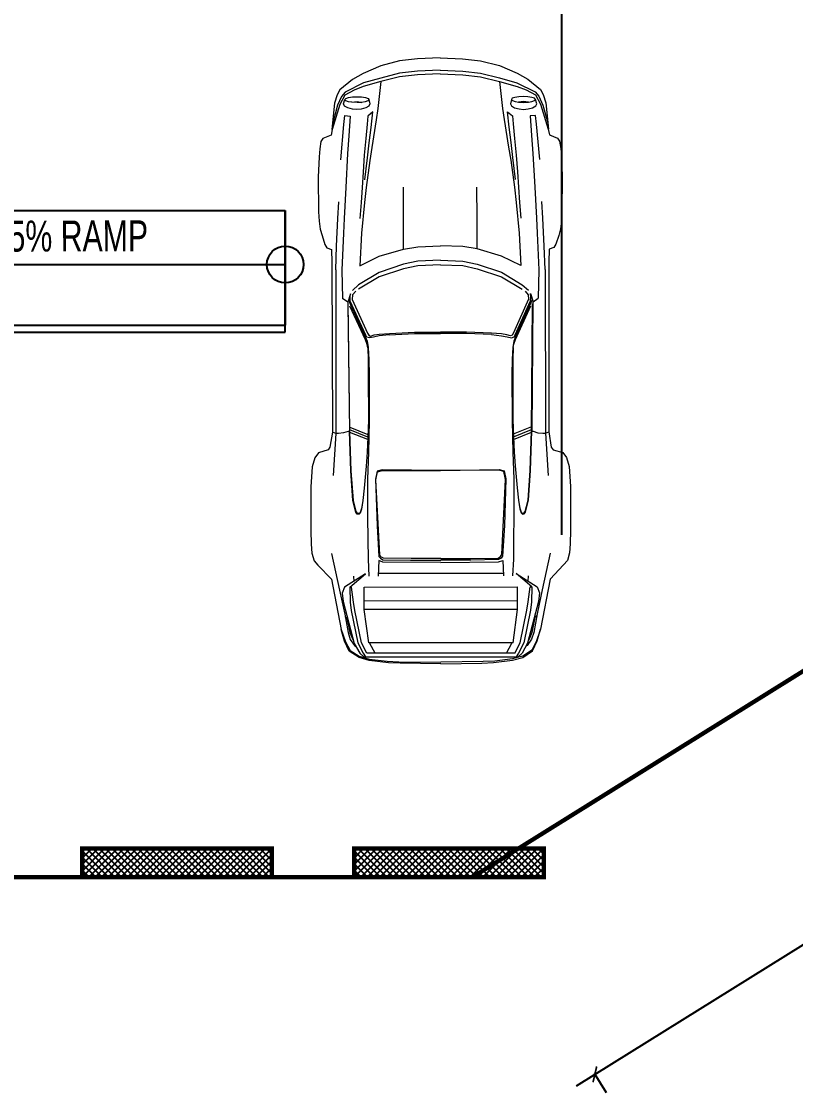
# Model space of a CAD drawing. Extents: x 285329 to 658348, y -83126 to -16980.
# Drawn here: x 337788 to 338329, y -43084 to -42337 of the extents above; entities that cross this region are included whole.
import ezdxf

# ---------------------------------------------------------------- set-up
doc = ezdxf.new("R2010")
doc.units = 0
doc.layers.get('0').update_dxf_attribs({"linetype": 'CONTINUOUS'})
doc.layers.get('DEFPOINTS').update_dxf_attribs({"color": 9, "linetype": 'CONTINUOUS'})
for name, color, linetype in [('AXIS', 1, 'CONTINUOUS'), ('FURNITURE', 4, 'CONTINUOUS'), ('TEXT', 3, 'CONTINUOUS'), ('WALL', 7, 'CONTINUOUS')]:
    doc.layers.add(name, color=color, linetype=linetype)
doc.layers.add('FIGURES', color=153, linetype='CONTINUOUS', lineweight=0)
doc.layers.add('VIS', color=8, linetype='CONTINUOUS', lineweight=18)
doc.styles.get("Standard").update_dxf_attribs({"font": 'sanss___.ttf', "height": 15})
doc.dimstyles.new('STANDARD$0', dxfattribs={"dimscale": 0, "dimtxt": 50, "dimasz": 8, "dimexe": 15, "dimexo": 0.0625, "dimgap": 2, "dimtad": 1, "dimdec": 0, "dimzin": 0, "dimdsep": 46, "dimtxsty": 'Standard', "dimblk1": 'ARCHTICK', "dimblk2": 'ARCHTICK', "dimsah": 1, "dimcen": 0.09, "dimdle": 15, "dimclrd": 3, "dimclre": 3, "dimclrt": 3, "dimazin": 0, "dimtfac": 1, "dimtdec": 0, "dimtofl": 0, "dimtmove": 1, "dimatfit": 3, "dimldrblk": 'ARCHTICK', "dimfxl": 1.045499999999994, "dimfxlon": 1, "dimtolj": 1, "dimtzin": 0, "dimarcsym": 0})

# ---------------------------------------------------------------- blocks, each defined once
blk = doc.blocks.new('XREF1$0$02PCAR09')
at = {"color": 0, "linetype": 'ByBlock'}
for p, q in [((-136.0427548164836, 35.42780073345929), (-138.1428124021296, 34.83022337169009)), ((-133.5670771748684, 35.5814634836285), (-136.0427548164836, 35.42780073345929)), ((-129.8620975318994, 35.70097895598234), (-133.5670771748684, 35.5814634836285)), ((-117.8764030187002, 35.70097895598234), (-129.8620975318994, 35.70097895598234)), ((-112.3274703737005, 35.34243253892082), (-117.8764030187002, 35.70097895598234)), ((-109.8517927320853, 34.5911924269824), (-112.3274703737005, 35.34243253892082)), ((-139.3891880423911, 33.77165775941323), (-143.264904074437, 30.04960447753655)), ((-138.1428124021296, 34.83022337169009), (-139.3891880423911, 33.77165775941323)), ((-108.4688279805623, 33.60092137033632), (-109.8517927320853, 34.5911924269824)), ((-107.7346615075316, 30.95450733964419), (-108.4688279805623, 33.60092137033632)), ((-48.84768091490456, 32.52528211915179), (-51.28921127870444, 31.75696836830568)), ((-47.0890961074124, 33.02041764747482), (-48.84768091490456, 32.52528211915179)), ((-44.85244941050485, 33.29359586999788), (-47.0890961074124, 33.02041764747482)), ((-42.25725629653579, 33.4472586201671), (-44.85244941050485, 33.29359586999788)), ((-32.74723942495178, 33.53262681470556), (-42.25725629653579, 33.4472586201671)), ((-27.18123314104443, 33.31066950890558), (-32.74723942495178, 33.53262681470556)), ((-24.96166008304456, 33.13993311982865), (-27.18123314104443, 33.31066950890558)), ((-22.98111796975238, 32.82554285593255), (-24.96166008304456, 33.13993311982865)), ((-22.12743602436781, 32.23503025772104), (-22.98111796975238, 32.82554285593255)), ((-143.264904074437, 30.04960447753655), (-157.0433306729438, 27.4202640857521)), ((-136.160790045383, 30.06982751551053), (-146.252790883283, 27.89832597516745)), ((-103.175999919178, 28.82030247618276), (-114.7860743764081, 29.58861622702888)), ((-107.0004950345008, 30.42522453350577), (-107.7346615075316, 30.95450733964419)), ((-102.8003798632088, 29.7593526161058), (-107.0004950345008, 30.42522453350577)), ((-103.175999919178, 28.82030247618276), (-102.8003798632088, 29.7593526161058)), ((-56.22349292302719, 29.82764717173656), (-102.8003798632088, 29.7593526161058)), ((-52.63802875241204, 29.9471626440904), (-56.22349292302719, 29.82764717173656)), ((-52.15996686299668, 31.22538604060483), (-52.63802875241204, 29.9471626440904)), ((-51.28921127870444, 31.75696836830568), (-52.15996686299668, 31.22538604060483)), ((-21.22253316226019, 29.99838356081347), (-22.12743602436781, 32.23503025772104)), ((-19.65175838275259, 29.65691078265965), (-21.22253316226019, 29.99838356081347)), ((-12.48083004152228, 29.04225978198276), (-19.65175838275259, 29.77642625501349)), ((-12.78815554186073, 27.55685319701364), (-19.65175838275259, 29.65691078265965)), ((-13.04308359194108, 28.18086525074451), (-17.95794463294092, 29.54653034359681)), ((-162.9849570128204, 25.21776466665994), (-160.2873220654051, 26.49828758473677)), ((-149.3943404422981, 26.87390764070598), (-160.8848994271743, 23.80065263732156)), ((-157.0433306729438, 27.4202640857521), (-160.4922057322974, 26.22510936221371)), ((-160.2873220654051, 26.49828758473677), (-157.0433306729438, 27.4202640857521)), ((-146.252790883283, 27.89832597516745), (-152.8090682238364, 26.42999302910601)), ((-147.0381782730368, 27.13001222432135), (-149.3943404422981, 26.87390764070598)), ((-145.4332562157138, 26.51536122364446), (-147.0381782730368, 27.13001222432135)), ((-141.7282765727448, 20.71032399502945), (-145.4332562157138, 26.51536122364446)), ((-58.20403503631938, 28.78615519836739), (-103.175999919178, 28.82030247618277)), ((-103.175999919178, 28.08613600315206), (-103.175999919178, 28.82030247618276)), ((-103.0564844468242, 26.70317125162907), (-103.175999919178, 28.08613600315206)), ((-102.680864390855, 25.43972197245992), (-103.0564844468242, 26.70317125162907)), ((-67.0994009072265, 25.45679561136761), (-66.10912985058043, 26.89098127961367)), ((-58.3235505086732, 27.06171766869058), (-66.10912985058043, 26.89098127961367)), ((-48.19888263641233, 26.6348766959983), (-58.3235505086732, 27.06171766869058)), ((-58.20403503631938, 28.76908155945971), (-51.78434680702748, 28.54712425365972)), ((-51.78434680702748, 28.54712425365972), (-44.1524302152895, 28.13735691987513)), ((-44.1524302152895, 26.41291939019832), (-48.19888263641233, 26.6348766959983)), ((-44.1524302152895, 28.13735691987513), (-39.54254771021286, 27.93247325298283)), ((-28.02619871649039, 27.35217620931952), (-18.28586727013732, 26.44706666801371)), ((-13.28329107018378, 26.2592566400291), (-12.6686400695069, 26.54950850145985)), ((-10.58565307144118, 27.08833317646262), (-13.04308359194108, 28.18086525074451)), ((-10.26125698352243, 26.19096208439833), (-12.78815554186073, 27.55685319701364)), ((-12.6686400695069, 26.54950850145985), (-11.49055898487619, 26.19096208439833)), ((-10.1417415111686, 28.29101967004435), (-12.48083004152228, 29.04225978198276)), ((-9.425199770093963, 26.13236761146603), (-10.58565307144118, 27.08833317646262)), ((-8.775850398553308, 27.55685319701364), (-10.1417415111686, 28.29101967004435)), ((-5.941626339876557, 24.09090449875231), (-8.775850398553308, 27.55685319701364)), ((-164.7947627370356, 22.48598244142934), (-162.9849570128204, 25.21776466665994)), ((-162.8142206237435, 24.97873372195226), (-164.4191426810664, 22.48598244142934)), ((-160.8848994271743, 23.80065263732156), (-163.5996080134971, 22.31524605235243)), ((-160.4922057322974, 26.22510936221371), (-162.8142206237435, 24.97873372195226)), ((-161.4995504278511, 23.7323580816908), (-161.7379082183368, 23.33391197800628)), ((-159.7751128981744, 24.91043916632149), (-161.4995504278511, 23.7323580816908)), ((-151.8529444450057, 24.65433458270612), (-160.7653839548205, 22.81038158067547)), ((-160.7653839548205, 21.82011052402938), (-151.8529444450057, 23.66406352606003)), ((-159.7751128981744, 24.24456724892154), (-160.1662057515703, 23.99287382841922)), ((-157.9140862572361, 25.52509016699838), (-159.7751128981744, 24.91043916632149)), ((-157.9140862572361, 25.01288099976763), (-159.7751128981744, 24.24456724892154)), ((-152.8090682238364, 26.42999302910601), (-157.9140862572361, 25.52509016699838)), ((-153.8334865582979, 25.84948930624451), (-157.9140862572361, 25.01288099976763)), ((-153.4749401412363, 26.27633027893679), (-153.8334865582979, 25.84948930624451)), ((-149.513855914652, 24.91043916632149), (-151.8529444450057, 24.65433458270612)), ((-151.8529444450057, 23.66406352606003), (-149.513855914652, 24.03968358202924)), ((-145.4332562157138, 25.02995463867533), (-149.513855914652, 24.91043916632149)), ((-149.513855914652, 24.03968358202924), (-145.4332562157138, 24.53481911035228)), ((-145.4332562157138, 25.02995463867533), (-141.7282765727448, 20.72739763393714)), ((-145.4332562157138, 24.53481911035228), (-145.4332562157138, 25.02995463867533)), ((-142.3941484901448, 24.02260994312154), (-143.8454077972985, 23.95431538749078)), ((-124.8595213319459, 23.3396643868139), (-121.5813826616692, 24.14319423246711)), ((-124.688784942869, 23.22014891446006), (-121.5984563005768, 24.00660512120558)), ((-121.5984563005768, 24.00660512120558), (-113.4372569027005, 24.57003520515939)), ((-121.5813826616692, 24.14319423246711), (-113.4372569027005, 24.68955067751323)), ((-113.4372569027005, 24.68955067751323), (-102.680864390855, 25.08117555539842)), ((-113.4372569027005, 24.57003520515939), (-102.680864390855, 24.96166008304457)), ((-104.9004374488548, 20.0273784387218), (-102.902821696655, 24.96166008304457)), ((-104.2174918925472, 19.99323116090641), (-102.1686552236243, 24.96166008304457)), ((-101.4515623895012, 24.96166008304457), (-103.4662517806088, 19.97615752199872)), ((-67.0994009072265, 25.43972197245992), (-102.680864390855, 25.06410191649071)), ((-102.680864390855, 25.08117555539842), (-102.680864390855, 25.43972197245992)), ((-102.680864390855, 24.94458644413687), (-67.64575735227261, 25.32020650010608)), ((-102.680864390855, 25.06410191649071), (-102.680864390855, 24.94458644413687)), ((-77.44602608528737, 20.65910307830638), (-68.24333471404182, 24.8762918885061)), ((-67.38965276865726, 24.8933655274138), (-76.5923441399028, 20.65910307830638)), ((-76.16550316721053, 20.52251396704484), (-66.86036996251882, 24.77385005505996)), ((-66.39938171201115, 24.24456724892154), (-75.65329399997981, 20.0273784387218)), ((-66.41645535091885, 25.20069102775224), (-67.38965276865726, 24.8933655274138)), ((-67.0994009072265, 25.54216380590607), (-67.0994009072265, 25.54216380590606)), ((-64.81153329359587, 24.72262913833689), (-67.0994009072265, 25.45679561136761)), ((-66.86036996251882, 24.77385005505996), (-65.78473071133428, 24.80799733287535)), ((-65.13593243284201, 24.15919905438308), (-66.39938171201115, 24.24456724892154)), ((-65.78473071133428, 24.80799733287535), (-64.81153329359587, 24.72262913833689)), ((-64.12858773728823, 23.28844347009083), (-65.13593243284201, 24.15919905438308)), ((-62.4041502076114, 22.48598244142934), (-63.88955679258056, 24.21041997110615)), ((-35.59853712253622, 25.95193113969065), (-44.1524302152895, 26.41291939019832)), ((-26.32755119565986, 25.45679561136761), (-35.59853712253622, 25.95193113969065)), ((-21.41034319024481, 25.08117555539842), (-26.32755119565986, 25.45679561136761)), ((-16.03214693432206, 24.72262913833689), (-21.41034319024481, 25.08117555539842)), ((-18.28586727013732, 26.44706666801371), (-15.87848418415283, 26.19096208439833)), ((-15.87848418415283, 26.19096208439833), (-16.03214693432206, 24.72262913833689)), ((-14.22234121010679, 22.91282341412162), (-14.11989937666064, 24.14212541547539)), ((-14.11989937666064, 24.14212541547539), (-13.76135295959914, 25.40557469464455)), ((-13.76135295959914, 25.40557469464455), (-13.28329107018378, 26.2592566400291)), ((-12.31009365244537, 22.86160249739856), (-12.22472545790693, 24.26164088782923)), ((-12.22472545790693, 24.26164088782923), (-12.0710627077377, 25.21776466665994)), ((-12.22472545790693, 24.26164088782923), (-12.03691542992231, 22.86160249739856)), ((-12.0710627077377, 25.21776466665994), (-11.81495812412232, 25.93485750078297)), ((-11.81495812412232, 25.93485750078297), (-11.49055898487619, 26.19096208439833)), ((-11.49055898487619, 26.19096208439833), (-11.18323348453777, 25.93485750078297)), ((-11.18323348453777, 25.93485750078297), (-10.92712890092239, 25.21776466665994)), ((-10.92712890092239, 25.21776466665994), (-10.7393188729378, 24.1250517765677)), ((-10.7393188729378, 24.1250517765677), (-10.68809795621472, 22.86160249739856)), ((-8.895365870907137, 23.62991624824465), (-10.26125698352243, 26.19096208439833)), ((-6.899507290691267, 21.07940676791251), (-9.425199770093963, 26.13236761146603)), ((-7.905094814261051, 21.15423860662943), (-8.895365870907137, 23.62991624824465)), ((-4.268409726922802, 21.13716496772174), (-5.941626339876557, 24.09090449875231)), ((-165.5630764878817, 19.68590566056797), (-164.7947627370356, 22.48598244142934)), ((-164.4191426810664, 22.48598244142934), (-165.1874564319125, 19.68590566056797)), ((-163.5996080134971, 22.31524605235243), (-164.5898790701433, 21.2054595233525)), ((-163.5996080134971, 21.32497499570633), (-164.5898790701433, 20.71032399502945)), ((-164.5898790701433, -21.2054595233525), (-164.5898790701433, 21.2054595233525)), ((-160.7653839548205, 22.81038158067547), (-163.5996080134971, 21.32497499570633)), ((-163.5996080134971, 20.33470393906024), (-160.7653839548205, 21.82011052402938)), ((-160.7653839548205, 19.8224947718295), (-151.613913500298, 21.06887041209096)), ((-151.613913500298, 21.06887041209096), (-151.613913500298, -21.06887041209096)), ((-151.613913500298, 21.06887041209096), (-145.4332562157138, 21.06887041209096)), ((-149.2577513310366, 21.06887041209096), (-149.2577513310366, -21.1883858844448)), ((-145.4332562157138, -21.06887041209096), (-145.4332562157138, 21.06887041209096)), ((-125.4229514158997, 22.45183516361395), (-125.3717304991766, 22.96404433084469)), ((-125.0814786377459, 22.11036238546013), (-125.4229514158997, 22.45183516361395)), ((-125.3717304991766, 22.96404433084469), (-124.8595213319459, 23.3396643868139)), ((-125.1497731933766, 22.43476152470627), (-125.1326995544689, 22.84452885849086)), ((-124.8936686097613, 22.11036238546013), (-125.1497731933766, 22.43476152470627)), ((-125.1326995544689, 22.84452885849086), (-124.688784942869, 23.22014891446006)), ((-124.0058393865613, 21.73474232949093), (-125.0814786377459, 22.11036238546013)), ((-123.8351029974844, 21.73474232949093), (-124.8936686097613, 22.11036238546013)), ((-121.6155299394845, 21.3761959124294), (-124.0058393865613, 21.73474232949093)), ((-121.6155299394845, 21.3761959124294), (-123.8351029974844, 21.73474232949093)), ((-118.217875796854, 21.03472313427559), (-121.6155299394845, 21.3761959124294)), ((-112.190881262439, 20.50544032813716), (-118.217875796854, 21.03472313427559)), ((-78.74362264227192, 20.19811482779871), (-77.44602608528737, 20.65910307830638)), ((-76.5923441399028, 20.65910307830638), (-77.20699514057969, 20.43714577250639)), ((-60.21872442742694, 16.81753432407585), (-63.5993049311498, 22.48598244142934)), ((-58.97234878716549, 16.81753432407585), (-62.4041502076114, 22.48598244142934)), ((-57.12839578513483, 22.11036238546013), (-54.53320267116577, 16.80046068516816)), ((-48.19888263641233, 21.63230049604479), (-57.12839578513483, 22.11036238546013)), ((-39.78157865492054, 20.84691310629098), (-48.19888263641233, 21.63230049604479)), ((-39.78157865492054, 21.75181596839861), (-44.11828293747411, 22.11036238546013)), ((-35.59853712253622, 21.46156410696786), (-39.78157865492054, 21.75181596839861)), ((-35.59853712253622, 20.36885121687562), (-39.78157865492054, 20.84691310629098)), ((-31.38134831233648, 21.2054595233525), (-35.59853712253622, 21.46156410696786)), ((-33.48140589798248, 20.69325035612176), (-27.45441136356749, 19.99323116090642)), ((-26.78853944616754, 20.88106038410638), (-31.38134831233648, 21.2054595233525)), ((-22.1957305799986, 20.45421941141409), (-26.78853944616754, 20.88106038410638)), ((-14.11989937666064, 21.68352141276785), (-14.22234121010679, 22.91282341412162)), ((-13.76135295959914, 20.43714577250639), (-14.11989937666064, 21.68352141276785)), ((-12.24179909681461, 21.56400594041401), (-12.31009365244537, 22.86160249739856)), ((-12.03691542992231, 22.86160249739856), (-12.24179909681461, 21.56400594041401)), ((-12.0710627077377, 20.57373488376792), (-12.24179909681461, 21.58107957932171)), ((-10.7393188729378, 21.58107957932171), (-10.92712890092239, 20.50544032813716)), ((-10.68809795621472, 22.86160249739856), (-10.7393188729378, 21.58107957932171)), ((-6.556277340553434, 16.32239879575281), (-7.905094814261051, 21.15423860662943)), ((-5.566006283907346, 16.32239879575281), (-6.899507290691267, 21.07940676791251)), ((-2.168352141276792, 16.30532515684511), (-4.268409726922802, 21.13716496772174)), ((-166.211874766374, 14.44429851590677), (-165.5630764878817, 19.68590566056797)), ((-165.1874564319125, 19.68590566056797), (-165.8021074325894, 14.81991857187598)), ((-163.5996080134971, 20.33470393906024), (-163.5996080134971, -20.33470393906024)), ((-163.5996080134971, 18.04683632542962), (-160.8848994271743, 19.53224291039876)), ((-160.7653839548205, 19.8224947718295), (-160.7653839548205, -19.8224947718295)), ((-137.7671923461605, 19.95908388309103), (-142.3941484901448, 19.75420021619873)), ((-132.3377751735147, 20.0273784387218), (-137.7671923461605, 19.95908388309103)), ((-136.5549639837144, 16.78365285606781), (-115.947081822131, 17.82487901962962)), ((-126.0376024165766, 20.09567299435257), (-132.3377751735147, 20.0273784387218)), ((-115.7592717941464, 17.94439449198347), (-128.5474273360072, 17.51755351929119)), ((-115.7763454330541, 20.11274663326025), (-126.0376024165766, 20.09567299435257)), ((-115.947081822131, 17.82487901962962), (-113.7275087641312, 17.36389076912197)), ((-108.3663861471162, 19.86853066330364), (-115.7763454330541, 20.11274663326025)), ((-113.5567723750543, 17.48340624147581), (-115.7592717941464, 17.94439449198347)), ((-108.3663861471162, 20.23226210561409), (-112.190881262439, 20.50544032813716)), ((-104.2174918925472, 19.99323116090641), (-108.3663861471162, 20.23226210561409)), ((-104.2687128092703, 19.72996011643232), (-108.3663861471162, 19.86853066330364)), ((-99.5563884707475, 19.65175838275259), (-104.2687128092703, 19.72996011643232)), ((-99.52224119293213, 19.83956841073719), (-104.2174918925472, 19.99323116090641)), ((-87.10970570704062, 19.64458221481232), (-99.5563884707475, 19.65175838275259)), ((-87.10970570704062, 19.87371568855257), (-99.52224119293213, 19.83956841073719)), ((-82.8583696190255, 19.87371568855257), (-87.10970570704062, 19.87371568855257)), ((-82.8583696190255, 19.71654903557417), (-87.10970570704062, 19.64458221481232)), ((-79.66559914328724, 19.97615752199872), (-82.8583696190255, 19.87371568855257)), ((-79.62576860625475, 19.86461680765525), (-82.8583696190255, 19.71654903557417)), ((-79.66559914328724, 19.95908388309103), (-78.74362264227192, 20.19811482779871)), ((-77.88994069688734, 20.19811482779871), (-79.62576860625475, 19.86461680765525)), ((-77.20699514057969, 20.43714577250639), (-77.88994069688734, 20.19811482779871)), ((-76.95089055696434, 19.51516927149105), (-76.71185961225665, 20.24933574452179)), ((-76.72893325116434, 18.37123546467575), (-76.95089055696434, 19.51516927149105)), ((-76.42160775082591, 16.81753432407585), (-76.72893325116434, 18.37123546467575)), ((-76.71185961225665, 20.24933574452179), (-76.16550316721053, 20.52251396704484)), ((-76.21672408393363, 19.68590566056797), (-76.43868138973359, 19.241991048968)), ((-76.43868138973359, 19.241991048968), (-76.14842952830286, 18.21757271450653)), ((-75.65329399997981, 20.0273784387218), (-76.21672408393363, 19.68590566056797)), ((-76.14842952830286, 18.21757271450653), (-75.92647222250287, 16.81753432407585)), ((-28.20565147550591, 19.37858016022953), (-35.59853712253622, 20.36885121687562)), ((-24.62018730489074, 18.78100279846034), (-28.20565147550591, 19.37858016022953)), ((-27.45441136356749, 19.99323116090642), (-23.35673802572159, 19.49809563258338)), ((-17.00534435206046, 17.60292171382965), (-24.62018730489074, 18.78100279846034)), ((-23.35673802572159, 19.49809563258338), (-19.12247557661418, 18.96881282644495)), ((-18.20049907559885, 20.0615257165372), (-22.1957305799986, 20.45421941141409)), ((-19.12247557661418, 18.96881282644495), (-14.88821312750674, 18.50782457593728)), ((-15.99799965650669, 19.87371568855258), (-18.20049907559885, 20.0615257165372)), ((-14.88821312750674, 18.50782457593728), (-15.99799965650669, 19.87371568855258)), ((-13.28329107018378, 19.6517583827526), (-13.76135295959914, 20.43714577250639)), ((-12.6686400695069, 19.32735924350646), (-13.28329107018378, 19.6517583827526)), ((-11.49055898487619, 19.60053746602952), (-12.6686400695069, 19.32735924350646)), ((-11.81495812412232, 19.83956841073719), (-12.0710627077377, 20.57373488376792)), ((-11.49055898487619, 19.60053746602952), (-11.81495812412232, 19.83956841073719)), ((-11.18323348453777, 19.8054211329218), (-11.49055898487619, 19.60053746602952)), ((-10.92712890092239, 20.50544032813716), (-11.18323348453777, 19.8054211329218)), ((-165.8021074325894, 14.81991857187598), (-165.9386965438509, 11.59300081832234)), ((-138.1428124021296, 17.05656526878352), (-142.377074851237, 17.26144893567582)), ((-141.7282765727448, 17.26144893567582), (-141.7282765727448, -17.15578437787134)), ((-138.6550215693604, 3.8e-15), (-138.5696533748219, 15.89555782306053)), ((-138.5696533748219, 15.89555782306053), (-138.1428124021296, 17.05656526878352)), ((-137.903781457422, 15.89555782306053), (-138.0403705686835, 8.28071487023023)), ((-137.5110877625451, 16.57850337936817), (-137.903781457422, 15.89555782306053)), ((-137.5623086792681, 8.161199397876397), (-137.4769404847297, 15.77604235070668)), ((-136.9818049564067, 17.00534435206044), (-137.5110877625451, 16.57850337936817)), ((-137.4769404847297, 15.77604235070668), (-137.0842467898528, 16.44191426810665)), ((-137.0842467898528, 16.44191426810665), (-136.5549639837144, 16.78365285606781)), ((-128.5474273360072, 17.51755351929119), (-136.9818049564067, 17.00534435206044)), ((-113.7275087641312, 17.36389076912197), (-113.351888708162, 15.9467787397836)), ((-113.1982259579928, 16.06629421213743), (-113.5567723750543, 17.48340624147581)), ((-113.403109624885, -0.0170736389076931), (-113.1982259579928, 16.06629421213743)), ((-113.351888708162, 15.9467787397836), (-113.403109624885, 0.0170736389076931)), ((-76.09720861157977, 14.06867845993756), (-76.42160775082591, 16.81753432407585)), ((-75.92647222250287, 16.81753432407585), (-75.72158855561057, 13.98331026539911)), ((-60.21872442742694, 16.81753432407585), (-60.21872442742694, 16.81753432407585)), ((-57.99915136942708, 10.14174151116859), (-60.21872442742694, 16.81753432407585)), ((-56.75277572916563, 10.14174151116859), (-58.97234878716549, 16.81753432407585)), ((-54.53320267116577, 16.80046068516816), (-52.55266055787358, 10.14174151116859)), ((-13.94916298758373, 17.1077861855066), (-17.00534435206046, 17.60292171382965)), ((-6.556277340553434, 16.32239879575281), (-13.94916298758373, 17.1077861855066)), ((-5.258680783568892, 11.13201256781467), (-6.556277340553434, 16.32239879575281)), ((-4.268409726922802, 11.13201256781467), (-5.566006283907346, 16.32239879575281)), ((-0.8707555842922545, 11.13201256781467), (-2.168352141276792, 16.30532515684511)), ((-166.3484638776355, 11.21738076235313), (-166.211874766374, 14.44429851590677)), ((-76.09720861157977, 14.06867845993756), (-75.73866219451826, 7.153854702322628)), ((-75.72158855561057, 13.98331026539911), (-75.43133669417979, 7.153854702322628)), ((-166.5704211834355, 0.0170736389076931), (-166.3484638776355, 11.21738076235313)), ((-165.9386965438509, 11.59300081832234), (-166.0752856551125, -3.8e-15)), ((-57.12839578513483, 6.180657284584223), (-57.99915136942708, 10.14174151116859)), ((-55.89909378378107, 6.180657284584223), (-56.75277572916563, 10.14174151116859)), ((-52.55266055787358, 10.14174151116859), (-44.11828293747411, 10.09052059444551)), ((-52.55266055787358, 10.14174151116859), (-51.920935918289, 6.180657284584223)), ((-44.11828293747411, 10.09052059444551), (-35.59853712253622, 10.09052059444551)), ((-4.69525069961509, 6.19773092349192), (-5.258680783568892, 11.13201256781467)), ((-3.704979642969004, 6.19773092349192), (-4.268409726922802, 11.13201256781467)), ((-0.3073255003384538, 6.180657284584223), (-0.8707555842922545, 11.13201256781467)), ((-138.0403705686835, 8.28071487023023), (-138.0403705686835, 3.8e-15)), ((-137.5623086792681, -3.8e-15), (-137.5623086792681, 8.161199397876397)), ((-75.73866219451826, 7.153854702322628), (-75.7728094723336, 3.8e-15)), ((-75.43133669417979, 7.153854702322628), (-75.39718941636444, 3.8e-15)), ((-56.88936484042717, 3.8e-15), (-57.12839578513483, 6.180657284584223)), ((-55.64298920016568, 3.8e-15), (-55.89909378378107, 6.180657284584223)), ((-51.920935918289, 6.180657284584223), (-51.68190497358133, 3.8e-15)), ((-4.387925199276668, 3.8e-15), (-4.69525069961509, 6.19773092349192)), ((-3.397654142630548, 3.8e-15), (-3.704979642969004, 6.19773092349192)), ((0, 3.8e-15), (-0.3073255003384538, 6.180657284584223)), ((-165.9386965438509, -11.59300081832234), (-166.0752856551125, 7.5e-15)), ((-138.6550215693604, 0), (-138.5696533748219, -15.89555782306052)), ((-138.0403705686835, -8.28071487023023), (-138.0403705686835, 0)), ((-137.5623086792681, 7.5e-15), (-137.5623086792681, -8.161199397876397)), ((-113.403109624885, 0.0170736389076969), (-113.1982259579928, -16.06629421213743)), ((-75.73866219451826, -7.153854702322621), (-75.7728094723336, 0)), ((-75.43133669417979, -7.153854702322621), (-75.39718941636444, 0)), ((-56.88936484042717, 0), (-57.12839578513483, -6.180657284584223)), ((-55.64298920016568, 0), (-55.89909378378107, -6.180657284584223)), ((-51.920935918289, -6.180657284584223), (-51.68190497358133, 0)), ((-4.387925199276668, 0), (-4.69525069961509, -6.19773092349192)), ((-3.397654142630548, 0), (-3.704979642969004, -6.19773092349192)), ((0, 0), (-0.3073255003384538, -6.180657284584223)), ((-166.5704211834355, -0.0170736389076893), (-166.3484638776355, -11.21738076235313)), ((-113.351888708162, -15.9467787397836), (-113.403109624885, -0.0170736389076893)), ((-137.903781457422, -15.89555782306052), (-138.0403705686835, -8.28071487023023)), ((-137.5623086792681, -8.161199397876397), (-137.4769404847297, -15.77604235070668)), ((-76.09720861157977, -14.06867845993756), (-75.73866219451826, -7.153854702322621)), ((-75.72158855561057, -13.9833102653991), (-75.43133669417979, -7.153854702322621)), ((-57.12839578513483, -6.180657284584223), (-57.99915136942708, -10.14174151116859)), ((-55.89909378378107, -6.180657284584223), (-56.75277572916563, -10.14174151116859)), ((-52.55266055787358, -10.14174151116859), (-51.920935918289, -6.180657284584223)), ((-4.69525069961509, -6.19773092349192), (-5.258680783568892, -11.13201256781467)), ((-3.704979642969004, -6.19773092349192), (-4.268409726922802, -11.13201256781467)), ((-0.3073255003384538, -6.180657284584223), (-0.8707555842922545, -11.13201256781467)), ((-166.3484638776355, -11.21738076235313), (-166.211874766374, -14.44429851590677)), ((-165.8021074325894, -14.81991857187597), (-165.9386965438509, -11.59300081832234)), ((-57.99915136942708, -10.14174151116859), (-60.21872442742694, -16.81753432407585)), ((-56.75277572916563, -10.14174151116859), (-58.97234878716549, -16.81753432407585)), ((-54.53320267116577, -16.80046068516816), (-52.55266055787358, -10.14174151116859)), ((-52.55266055787358, -10.14174151116859), (-44.11828293747411, -10.09052059444551)), ((-44.11828293747411, -10.09052059444551), (-35.59853712253622, -10.09052059444551)), ((-5.258680783568892, -11.13201256781467), (-6.556277340553434, -16.32239879575281)), ((-4.268409726922802, -11.13201256781467), (-5.566006283907346, -16.32239879575281)), ((-0.8707555842922545, -11.13201256781467), (-2.168352141276792, -16.30532515684511)), ((-166.211874766374, -14.44429851590677), (-165.5630764878817, -19.68590566056797)), ((-76.09720861157977, -14.06867845993756), (-76.42160775082591, -16.81753432407585)), ((-75.92647222250287, -16.81753432407585), (-75.72158855561057, -13.9833102653991)), ((-165.1874564319125, -19.68590566056797), (-165.8021074325894, -14.81991857187597)), ((-138.1428124021296, -17.05656526878352), (-142.377074851237, -17.26144893567582)), ((-138.5696533748219, -15.89555782306052), (-138.1428124021296, -17.05656526878352)), ((-137.5110877625451, -16.57850337936817), (-137.903781457422, -15.89555782306052)), ((-136.9818049564067, -17.00534435206044), (-137.5110877625451, -16.57850337936817)), ((-137.4769404847297, -15.77604235070668), (-137.0842467898528, -16.44191426810665)), ((-137.0842467898528, -16.44191426810665), (-136.5549639837144, -16.78365285606781)), ((-128.5474273360072, -17.51755351929119), (-136.9818049564067, -17.00534435206044)), ((-136.5549639837144, -16.78365285606781), (-115.947081822131, -17.82487901962962)), ((-115.7592717941464, -17.94439449198347), (-128.5474273360072, -17.51755351929119)), ((-115.947081822131, -17.82487901962962), (-113.7275087641312, -17.36389076912197)), ((-113.5567723750543, -17.48340624147581), (-115.7592717941464, -17.94439449198347)), ((-113.7275087641312, -17.36389076912197), (-113.351888708162, -15.9467787397836)), ((-113.1982259579928, -16.06629421213743), (-113.5567723750543, -17.48340624147581)), ((-76.42160775082591, -16.81753432407585), (-76.72893325116434, -18.37123546467575)), ((-76.14842952830286, -18.21757271450653), (-75.92647222250287, -16.81753432407585)), ((-60.21872442742694, -16.81753432407585), (-63.5993049311498, -22.48598244142934)), ((-58.97234878716549, -16.81753432407585), (-62.4041502076114, -22.48598244142934)), ((-60.21872442742694, -16.81753432407585), (-60.21872442742694, -16.81753432407585)), ((-57.12839578513483, -22.11036238546013), (-54.53320267116577, -16.80046068516816)), ((-17.00534435206046, -17.60292171382965), (-24.62018730489074, -18.78100279846034)), ((-13.94916298758373, -17.1077861855066), (-17.00534435206046, -17.60292171382965)), ((-6.556277340553434, -16.32239879575281), (-13.94916298758373, -17.1077861855066)), ((-6.556277340553434, -16.32239879575281), (-7.905094814261051, -21.15423860662943)), ((-5.566006283907346, -16.32239879575281), (-6.899507290691267, -21.07940676791251)), ((-2.168352141276792, -16.30532515684511), (-4.268409726922802, -21.13716496772174)), ((-165.5630764878817, -19.68590566056797), (-164.7947627370356, -22.48598244142934)), ((-164.4191426810664, -22.48598244142934), (-165.1874564319125, -19.68590566056797)), ((-163.5996080134971, -18.04683632542962), (-160.8848994271743, -19.53224291039876)), ((-163.5996080134971, -20.33470393906024), (-160.7653839548205, -21.82011052402938)), ((-160.7653839548205, -19.8224947718295), (-151.613913500298, -21.06887041209096)), ((-137.7671923461605, -19.95908388309103), (-142.3941484901448, -19.75420021619873)), ((-132.3377751735147, -20.0273784387218), (-137.7671923461605, -19.95908388309103)), ((-126.0376024165766, -20.09567299435257), (-132.3377751735147, -20.0273784387218)), ((-115.7763454330541, -20.11274663326025), (-126.0376024165766, -20.09567299435257)), ((-112.190881262439, -20.50544032813716), (-118.217875796854, -21.03472313427559)), ((-108.3663861471162, -19.86853066330364), (-115.7763454330541, -20.11274663326025)), ((-108.3663861471162, -20.23226210561409), (-112.190881262439, -20.50544032813716)), ((-104.2687128092703, -19.72996011643232), (-108.3663861471162, -19.86853066330364)), ((-104.2174918925472, -19.99323116090641), (-108.3663861471162, -20.23226210561409)), ((-104.9004374488548, -20.0273784387218), (-102.902821696655, -24.96166008304457)), ((-99.5563884707475, -19.65175838275259), (-104.2687128092703, -19.72996011643232)), ((-99.52224119293213, -19.83956841073719), (-104.2174918925472, -19.99323116090641)), ((-104.2174918925472, -19.99323116090641), (-102.1686552236243, -24.96166008304457)), ((-101.4515623895012, -24.96166008304457), (-103.4662517806088, -19.97615752199872)), ((-87.10970570704062, -19.64458221481232), (-99.5563884707475, -19.65175838275259)), ((-87.10970570704062, -19.87371568855257), (-99.52224119293213, -19.83956841073719)), ((-82.8583696190255, -19.71654903557417), (-87.10970570704062, -19.64458221481232)), ((-82.8583696190255, -19.87371568855257), (-87.10970570704062, -19.87371568855257)), ((-79.62576860625475, -19.86461680765525), (-82.8583696190255, -19.71654903557417)), ((-79.66559914328724, -19.97615752199872), (-82.8583696190255, -19.87371568855257)), ((-79.66559914328724, -19.95908388309103), (-78.74362264227192, -20.19811482779871)), ((-77.88994069688734, -20.19811482779871), (-79.62576860625475, -19.86461680765525)), ((-78.74362264227192, -20.19811482779871), (-77.44602608528737, -20.65910307830638)), ((-77.20699514057969, -20.43714577250639), (-77.88994069688734, -20.19811482779871)), ((-76.5923441399028, -20.65910307830638), (-77.20699514057969, -20.43714577250639)), ((-76.72893325116434, -18.37123546467575), (-76.95089055696434, -19.51516927149105)), ((-76.95089055696434, -19.51516927149105), (-76.71185961225665, -20.24933574452179)), ((-76.71185961225665, -20.24933574452179), (-76.16550316721053, -20.52251396704484)), ((-76.43868138973359, -19.241991048968), (-76.14842952830286, -18.21757271450653)), ((-76.21672408393363, -19.68590566056797), (-76.43868138973359, -19.241991048968)), ((-75.65329399997981, -20.0273784387218), (-76.21672408393363, -19.68590566056797)), ((-76.16550316721053, -20.52251396704484), (-66.86036996251882, -24.77385005505996)), ((-66.39938171201115, -24.24456724892154), (-75.65329399997981, -20.0273784387218)), ((-35.59853712253622, -20.36885121687562), (-39.78157865492054, -20.84691310629098)), ((-28.20565147550591, -19.37858016022953), (-35.59853712253622, -20.36885121687562)), ((-33.48140589798248, -20.69325035612176), (-27.45441136356749, -19.99323116090642)), ((-24.62018730489074, -18.78100279846034), (-28.20565147550591, -19.37858016022953)), ((-27.45441136356749, -19.99323116090642), (-23.35673802572159, -19.49809563258338)), ((-22.1957305799986, -20.45421941141409), (-26.78853944616754, -20.88106038410638)), ((-23.35673802572159, -19.49809563258338), (-19.12247557661418, -18.96881282644495)), ((-18.20049907559885, -20.0615257165372), (-22.1957305799986, -20.45421941141409)), ((-19.12247557661418, -18.96881282644495), (-14.88821312750674, -18.50782457593728)), ((-15.99799965650669, -19.87371568855258), (-18.20049907559885, -20.0615257165372)), ((-14.88821312750674, -18.50782457593728), (-15.99799965650669, -19.87371568855258)), ((-13.76135295959914, -20.43714577250639), (-14.11989937666064, -21.68352141276785)), ((-13.28329107018378, -19.6517583827526), (-13.76135295959914, -20.43714577250639)), ((-12.6686400695069, -19.32735924350646), (-13.28329107018378, -19.6517583827526)), ((-11.49055898487619, -19.60053746602952), (-12.6686400695069, -19.32735924350646)), ((-12.0710627077377, -20.57373488376792), (-12.24179909681461, -21.58107957932171)), ((-11.81495812412232, -19.83956841073719), (-12.0710627077377, -20.57373488376792)), ((-11.49055898487619, -19.60053746602952), (-11.81495812412232, -19.83956841073719)), ((-11.18323348453777, -19.8054211329218), (-11.49055898487619, -19.60053746602952)), ((-10.92712890092239, -20.50544032813716), (-11.18323348453777, -19.8054211329218)), ((-10.7393188729378, -21.58107957932171), (-10.92712890092239, -20.50544032813716)), ((-164.7947627370356, -22.48598244142934), (-162.9849570128204, -25.21776466665994)), ((-163.5996080134971, -21.32497499570633), (-164.5898790701433, -20.71032399502945)), ((-163.5996080134971, -22.31524605235243), (-164.5898790701433, -21.2054595233525)), ((-162.8142206237435, -24.97873372195226), (-164.4191426810664, -22.48598244142934)), ((-160.7653839548205, -22.81038158067547), (-163.5996080134971, -21.32497499570633)), ((-160.8848994271743, -23.80065263732156), (-163.5996080134971, -22.31524605235243)), ((-161.4995504278511, -23.7323580816908), (-161.7379082183368, -23.33391197800628)), ((-160.7653839548205, -21.82011052402938), (-151.8529444450057, -23.66406352606003)), ((-151.8529444450057, -24.65433458270612), (-160.7653839548205, -22.81038158067547)), ((-151.613913500298, -21.06887041209096), (-145.4332562157138, -21.06887041209096)), ((-141.7282765727448, -20.71032399502945), (-145.4332562157138, -26.51536122364446)), ((-145.4332562157138, -25.02995463867533), (-141.7282765727448, -20.72739763393714)), ((-125.0814786377459, -22.11036238546013), (-125.4229514158997, -22.45183516361395)), ((-125.4229514158997, -22.45183516361395), (-125.3717304991766, -22.96404433084469)), ((-125.3717304991766, -22.96404433084469), (-124.8595213319459, -23.3396643868139)), ((-124.8936686097613, -22.11036238546013), (-125.1497731933766, -22.43476152470627)), ((-125.1497731933766, -22.43476152470627), (-125.1326995544689, -22.84452885849086)), ((-125.1326995544689, -22.84452885849086), (-124.688784942869, -23.22014891446006)), ((-124.0058393865613, -21.73474232949093), (-125.0814786377459, -22.11036238546013)), ((-123.8351029974844, -21.73474232949093), (-124.8936686097613, -22.11036238546013)), ((-124.8595213319459, -23.3396643868139), (-121.5813826616692, -24.14319423246711)), ((-124.688784942869, -23.22014891446006), (-121.5984563005768, -24.00660512120558)), ((-121.6155299394845, -21.3761959124294), (-124.0058393865613, -21.73474232949093)), ((-121.6155299394845, -21.3761959124294), (-123.8351029974844, -21.73474232949093)), ((-118.217875796854, -21.03472313427559), (-121.6155299394845, -21.3761959124294)), ((-77.44602608528737, -20.65910307830638), (-68.24333471404182, -24.8762918885061)), ((-67.38965276865726, -24.8933655274138), (-76.5923441399028, -20.65910307830638)), ((-64.12858773728823, -23.28844347009083), (-65.13593243284201, -24.15919905438308)), ((-62.4041502076114, -22.48598244142934), (-63.88955679258056, -24.21041997110615)), ((-48.19888263641233, -21.63230049604479), (-57.12839578513483, -22.11036238546013)), ((-39.78157865492054, -20.84691310629098), (-48.19888263641233, -21.63230049604479)), ((-39.78157865492054, -21.75181596839861), (-44.11828293747411, -22.11036238546013)), ((-35.59853712253622, -21.46156410696786), (-39.78157865492054, -21.75181596839861)), ((-31.38134831233648, -21.2054595233525), (-35.59853712253622, -21.46156410696786)), ((-26.78853944616754, -20.88106038410638), (-31.38134831233648, -21.2054595233525)), ((-14.11989937666064, -21.68352141276785), (-14.22234121010679, -22.91282341412162)), ((-14.22234121010679, -22.91282341412162), (-14.11989937666064, -24.14212541547539)), ((-12.24179909681461, -21.56400594041401), (-12.31009365244537, -22.86160249739856)), ((-12.31009365244537, -22.86160249739856), (-12.22472545790693, -24.26164088782923)), ((-12.03691542992231, -22.86160249739856), (-12.24179909681461, -21.56400594041401)), ((-12.22472545790693, -24.26164088782923), (-12.03691542992231, -22.86160249739856)), ((-10.68809795621472, -22.86160249739856), (-10.7393188729378, -21.58107957932171)), ((-10.7393188729378, -24.1250517765677), (-10.68809795621472, -22.86160249739856)), ((-6.899507290691267, -21.07940676791251), (-9.425199770093963, -26.13236761146603)), ((-7.905094814261051, -21.15423860662943), (-8.895365870907137, -23.62991624824465)), ((-4.268409726922802, -21.13716496772174), (-5.941626339876557, -24.09090449875231)), ((-162.9849570128204, -25.21776466665994), (-160.2873220654051, -26.49828758473677)), ((-160.4922057322974, -26.22510936221371), (-162.8142206237435, -24.97873372195226)), ((-159.7751128981744, -24.91043916632149), (-161.4995504278511, -23.7323580816908)), ((-149.3943404422981, -26.87390764070598), (-160.8848994271743, -23.80065263732156)), ((-157.0433306729438, -27.4202640857521), (-160.4922057322974, -26.22510936221371)), ((-159.7751128981744, -24.24456724892154), (-160.1662057515703, -23.99287382841922)), ((-157.9140862572361, -25.01288099976763), (-159.7751128981744, -24.24456724892154)), ((-157.9140862572361, -25.52509016699838), (-159.7751128981744, -24.91043916632149)), ((-153.8334865582979, -25.84948930624451), (-157.9140862572361, -25.01288099976763)), ((-152.8090682238364, -26.42999302910601), (-157.9140862572361, -25.52509016699838)), ((-153.4749401412363, -26.27633027893679), (-153.8334865582979, -25.84948930624451)), ((-146.252790883283, -27.89832597516745), (-152.8090682238364, -26.42999302910601)), ((-151.8529444450057, -23.66406352606003), (-149.513855914652, -24.03968358202924)), ((-149.513855914652, -24.91043916632149), (-151.8529444450057, -24.65433458270612)), ((-149.513855914652, -24.03968358202924), (-145.4332562157138, -24.53481911035228)), ((-145.4332562157138, -25.02995463867533), (-149.513855914652, -24.91043916632149)), ((-145.4332562157138, -24.53481911035228), (-145.4332562157138, -25.02995463867533)), ((-142.3941484901448, -24.02260994312154), (-143.8454077972985, -23.95431538749078)), ((-121.5984563005768, -24.00660512120558), (-113.4372569027005, -24.57003520515939)), ((-121.5813826616692, -24.14319423246711), (-113.4372569027005, -24.68955067751323)), ((-113.4372569027005, -24.57003520515939), (-102.680864390855, -24.96166008304457)), ((-113.4372569027005, -24.68955067751323), (-102.680864390855, -25.08117555539842)), ((-102.680864390855, -25.43972197245992), (-103.0564844468242, -26.70317125162907)), ((-102.680864390855, -25.06410191649071), (-102.680864390855, -24.94458644413687)), ((-102.680864390855, -24.94458644413687), (-67.64575735227261, -25.32020650010608)), ((-67.0994009072265, -25.43972197245992), (-102.680864390855, -25.06410191649071)), ((-102.680864390855, -25.08117555539842), (-102.680864390855, -25.43972197245992)), ((-66.41645535091885, -25.20069102775224), (-67.38965276865726, -24.8933655274138)), ((-64.81153329359587, -24.72262913833689), (-67.0994009072265, -25.45679561136761)), ((-67.0994009072265, -25.45679561136761), (-66.10912985058043, -26.89098127961367)), ((-67.0994009072265, -25.54216380590607), (-67.0994009072265, -25.54216380590606)), ((-66.86036996251882, -24.77385005505996), (-65.78473071133428, -24.80799733287535)), ((-65.13593243284201, -24.15919905438308), (-66.39938171201115, -24.24456724892154)), ((-65.78473071133428, -24.80799733287535), (-64.81153329359587, -24.72262913833689)), ((-44.1524302152895, -26.41291939019832), (-48.19888263641233, -26.6348766959983)), ((-35.59853712253622, -25.95193113969065), (-44.1524302152895, -26.41291939019832)), ((-26.32755119565986, -25.45679561136761), (-35.59853712253622, -25.95193113969065)), ((-28.02619871649039, -27.35217620931952), (-18.28586727013732, -26.44706666801371)), ((-21.41034319024481, -25.08117555539842), (-26.32755119565986, -25.45679561136761)), ((-16.03214693432206, -24.72262913833689), (-21.41034319024481, -25.08117555539842)), ((-18.28586727013732, -26.44706666801371), (-15.87848418415283, -26.19096208439833)), ((-15.87848418415283, -26.19096208439833), (-16.03214693432206, -24.72262913833689)), ((-14.11989937666064, -24.14212541547539), (-13.76135295959914, -25.40557469464455)), ((-13.76135295959914, -25.40557469464455), (-13.28329107018378, -26.2592566400291)), ((-13.28329107018378, -26.2592566400291), (-12.6686400695069, -26.54950850145985)), ((-10.26125698352243, -26.19096208439833), (-12.78815554186073, -27.55685319701364)), ((-12.6686400695069, -26.54950850145985), (-11.49055898487619, -26.19096208439833)), ((-12.22472545790693, -24.26164088782923), (-12.0710627077377, -25.21776466665994)), ((-12.0710627077377, -25.21776466665994), (-11.81495812412232, -25.93485750078297)), ((-11.81495812412232, -25.93485750078297), (-11.49055898487619, -26.19096208439833)), ((-11.49055898487619, -26.19096208439833), (-11.18323348453777, -25.93485750078297)), ((-11.18323348453777, -25.93485750078297), (-10.92712890092239, -25.21776466665994)), ((-10.92712890092239, -25.21776466665994), (-10.7393188729378, -24.1250517765677)), ((-9.425199770093963, -26.13236761146603), (-10.58565307144118, -27.08833317646262)), ((-8.895365870907137, -23.62991624824465), (-10.26125698352243, -26.19096208439833)), ((-5.941626339876557, -24.09090449875231), (-8.775850398553308, -27.55685319701364)), ((-160.2873220654051, -26.49828758473677), (-157.0433306729438, -27.4202640857521)), ((-143.264904074437, -30.04960447753655), (-157.0433306729438, -27.4202640857521)), ((-147.0381782730368, -27.13001222432135), (-149.3943404422981, -26.87390764070598)), ((-145.4332562157138, -26.51536122364446), (-147.0381782730368, -27.13001222432135)), ((-136.160790045383, -30.06982751551053), (-146.252790883283, -27.89832597516745)), ((-103.175999919178, -28.82030247618276), (-114.7860743764081, -29.58861622702888)), ((-103.0564844468242, -26.70317125162907), (-103.175999919178, -28.08613600315206)), ((-103.175999919178, -28.08613600315206), (-103.175999919178, -28.82030247618276)), ((-58.20403503631938, -28.78615519836739), (-103.175999919178, -28.82030247618277)), ((-103.175999919178, -28.82030247618276), (-102.8003798632088, -29.7593526161058)), ((-58.3235505086732, -27.06171766869058), (-66.10912985058043, -26.89098127961367)), ((-48.19888263641233, -26.6348766959983), (-58.3235505086732, -27.06171766869058)), ((-58.20403503631938, -28.76908155945971), (-51.78434680702748, -28.54712425365972)), ((-51.78434680702748, -28.54712425365972), (-44.1524302152895, -28.13735691987513)), ((-44.1524302152895, -28.13735691987513), (-39.54254771021286, -27.93247325298283)), ((-12.78815554186073, -27.55685319701364), (-19.65175838275259, -29.65691078265965)), ((-12.48083004152228, -29.04225978198276), (-19.65175838275259, -29.77642625501349)), ((-13.04308359194108, -28.18086525074451), (-17.95794463294092, -29.54653034359681)), ((-10.58565307144118, -27.08833317646262), (-13.04308359194108, -28.18086525074451)), ((-10.1417415111686, -28.29101967004435), (-12.48083004152228, -29.04225978198276)), ((-8.775850398553308, -27.55685319701364), (-10.1417415111686, -28.29101967004435)), ((-139.3891880423911, -33.77165775941323), (-143.264904074437, -30.04960447753655)), ((-107.7346615075316, -30.95450733964419), (-108.4688279805623, -33.60092137033632)), ((-107.0004950345008, -30.42522453350575), (-107.7346615075316, -30.95450733964419)), ((-102.8003798632088, -29.7593526161058), (-107.0004950345008, -30.42522453350575)), ((-56.22349292302719, -29.82764717173656), (-102.8003798632088, -29.7593526161058)), ((-52.63802875241204, -29.9471626440904), (-56.22349292302719, -29.82764717173656)), ((-52.15996686299668, -31.22538604060482), (-52.63802875241204, -29.9471626440904)), ((-51.28921127870444, -31.75696836830568), (-52.15996686299668, -31.22538604060482)), ((-48.84768091490456, -32.52528211915179), (-51.28921127870444, -31.75696836830568)), ((-22.12743602436781, -32.23503025772104), (-22.98111796975238, -32.82554285593255)), ((-21.22253316226019, -29.99838356081347), (-22.12743602436781, -32.23503025772104)), ((-19.65175838275259, -29.65691078265965), (-21.22253316226019, -29.99838356081347)), ((-138.1428124021296, -34.83022337169009), (-139.3891880423911, -33.77165775941323)), ((-136.0427548164836, -35.42780073345929), (-138.1428124021296, -34.83022337169009)), ((-109.8517927320853, -34.5911924269824), (-112.3274703737005, -35.34243253892082)), ((-108.4688279805623, -33.60092137033632), (-109.8517927320853, -34.5911924269824)), ((-47.0890961074124, -33.02041764747482), (-48.84768091490456, -32.52528211915179)), ((-44.85244941050485, -33.29359586999788), (-47.0890961074124, -33.02041764747482)), ((-42.25725629653579, -33.4472586201671), (-44.85244941050485, -33.29359586999788)), ((-32.74723942495178, -33.53262681470556), (-42.25725629653579, -33.4472586201671)), ((-27.18123314104443, -33.31066950890558), (-32.74723942495178, -33.53262681470556)), ((-24.96166008304456, -33.13993311982865), (-27.18123314104443, -33.31066950890558)), ((-22.98111796975238, -32.82554285593255), (-24.96166008304456, -33.13993311982865)), ((-133.5670771748684, -35.5814634836285), (-136.0427548164836, -35.42780073345929)), ((-129.8620975318994, -35.70097895598234), (-133.5670771748684, -35.5814634836285)), ((-117.8764030187002, -35.70097895598234), (-129.8620975318994, -35.70097895598234)), ((-112.3274703737005, -35.34243253892082), (-117.8764030187002, -35.70097895598234))]:
    blk.add_line(p, q, dxfattribs=at)
blk = doc.blocks.new('_ARCHTICK')
at = {"color": 0, "linetype": 'ByBlock', "const_width": 0.15}
blk.add_lwpolyline([(-0.5, -0.5), (0.5, 0.5)], dxfattribs=at)
blk = doc.blocks.new('*D2215')
at = {"layer": 'DEFPOINTS', "color": 0, "linetype": 'Continuous', "lineweight": 5, "transparency": 16777216}
for p in [(157318.4182129309, -36546.69352747884), (159235.4182129309, -36546.69352747884), (159235.4182129309, -36789.02014064544)]:
    blk.add_point(p, dxfattribs=at)
at = {"layer": 'WALL', "color": 3, "linetype": 'Continuous', "lineweight": -2, "transparency": 16777216}
for p, q in [((157303.4182129309, -36789.02014064544), (159250.4182129309, -36789.02014064544)), ((157318.4182129309, -36787.97464064544), (157318.4182129309, -36804.02014064544)), ((159235.4182129309, -36787.97464064544), (159235.4182129309, -36804.02014064544))]:
    blk.add_line(p, q, dxfattribs=at)
at = {"layer": 'WALL', "color": 3, "linetype": 'Continuous', "lineweight": -2, "transparency": 16777216, "xscale": 8, "yscale": 8, "zscale": 8, "rotation": 180}
blk.add_blockref('_ARCHTICK', (157318.4182129309, -36789.02014064544), dxfattribs=at)
at = {"layer": 'WALL', "color": 3, "linetype": 'Continuous', "lineweight": -2, "transparency": 16777216, "xscale": 8, "yscale": 8, "zscale": 8}
blk.add_blockref('_ARCHTICK', (159235.4182129309, -36789.02014064544), dxfattribs=at)
at = {"layer": 'WALL', "color": 3, "linetype": 'Continuous', "transparency": 16777216, "insert": (158276.9182129309, -36779.29380319687), "char_height": 15, "attachment_point": 5}
blk.add_mtext('\\A1;1917', dxfattribs=at)
blk = doc.blocks.new('*D2216')
at = {"layer": 'DEFPOINTS', "color": 0, "linetype": 'Continuous', "lineweight": 5, "transparency": 16777216}
for p in [(160167.4562949472, -35966.25488845536), (160253.085292349, -36103.75346476938), (159235.4182129309, -36546.69352747884)]:
    blk.add_point(p, dxfattribs=at)
at = {"layer": 'WALL', "color": 3, "linetype": 'Continuous', "lineweight": -2, "transparency": 16777216}
for p, q in [((159308.3144496494, -36692.121593397), (160265.8180530323, -36095.82397516524)), ((160252.5326069236, -36102.86599134976), (160261.0147819532, -36116.48622545266)), ((159320.4945249073, -36683.30463037324), (159328.9766999369, -36696.92486447614))]:
    blk.add_line(p, q, dxfattribs=at)
at = {"layer": 'WALL', "color": 3, "linetype": 'Continuous', "lineweight": -2, "transparency": 16777216, "xscale": 8, "yscale": 8, "zscale": 8}
for p, rotation in [((160253.085292349, -36103.75346476938), 31.913114314117), ((159321.0472103327, -36684.19210379286), 211.913114314117)]:
    blk.add_blockref('_ARCHTICK', p, dxfattribs=dict(at, rotation=rotation))
at = {"layer": 'WALL', "color": 3, "linetype": 'Continuous', "transparency": 16777216, "insert": (159781.9245918952, -36385.71657581058), "char_height": 15, "attachment_point": 5, "rotation": 31.913114314117003}
blk.add_mtext('\\A1;1098', dxfattribs=at)
blk = doc.blocks.new('cbcb')
at = {"layer": 'AXIS'}
blk.add_line((329123.2197043137, -10741.84711262657), (329122.6917594584, -14326.12921787338), dxfattribs=at)
blk = doc.blocks.new('site77')
at = {"layer": 'WALL', "linetype": 'Continuous', "const_width": 3}
for points in [[(159633.4182129309, -32835.69352747884), (157318.4182129309, -32835.69352747884), (157318.4182129309, -36546.69352747884), (159235.4182129309, -36546.69352747884)], [(159235.4182129309, -36546.69352747884), (160167.4562949472, -35966.25488845536)]]:
    blk.add_lwpolyline(points, dxfattribs=at)
at = {"layer": 'WALL', "linetype": 'Continuous'}
dim = blk.add_aligned_dim(p1=(159235.4182129309, -36546.69352747884), p2=(160167.4562949472, -35966.25488845536), distance=-161.98204741396552, dimstyle='STANDARD$0', override={"dimscale": 1}, dxfattribs=at)
dim.commit()
dim.dimension.update_dxf_attribs({"geometry": '*D2216', "text_midpoint": (159781.9245918952, -36385.71657581058)})
dim = blk.add_linear_dim(base=(159235.4182129309, -36789.02014064544), p1=(157318.4182129309, -36546.69352747884), p2=(159235.4182129309, -36546.69352747884), dimstyle='STANDARD$0', override={"dimscale": 1}, dxfattribs=at)
dim.commit()
dim.dimension.update_dxf_attribs({"geometry": '*D2215', "text_midpoint": (158276.9182129309, -36779.29380319687)})

msp = doc.modelspace()

# ---------------------------------------------------------------- hatches: boundary and pattern name
at = {"layer": 'AXIS'}
h = msp.add_hatch(dxfattribs=at)
h.set_pattern_fill('ANSI37', color=256, style=0)
h.set_pattern_definition([(45, (40317.15937478706, -19165.41294348566), (-2.245064030267287, 2.245064030267287), []), (135, (40317.15937478706, -19165.41294348566), (-2.245064030267287, -2.245064030267287), [])])
h.paths.add_polyline_path([(337962.9998799098, -42914.08132151569), (337830.4859321946, -42914.08132151569), (337830.4859321946, -42934.0813215157), (337962.9998799098, -42934.0813215157)])
h = msp.add_hatch(dxfattribs=at)
h.set_pattern_fill('ANSI37', color=256, style=0)
h.set_pattern_definition([(45, (40507.02819301903, -19165.41294348566), (-2.245064030267287, 2.245064030267287), []), (135, (40507.02819301903, -19165.41294348566), (-2.245064030267287, -2.245064030267287), [])])
h.paths.add_polyline_path([(338152.8686981417, -42914.08132151569), (338020.3547504267, -42914.08132151569), (338020.3547504267, -42934.0813215157), (338152.8686981417, -42934.0813215157)])

# ---------------------------------------------------------------- linework, layer by layer
at = {"layer": 'FURNITURE', "ltscale": 3}
for p, q in [((337743.76851691, -42468.8219701473), (337972.314887867, -42468.8219701473)), ((337972.314887867, -42468.82197014274), (337972.314887867, -42548.82197014547)), ((337972.314887867, -42553.67213030103), (337972.314887867, -42468.8219701473)), ((337683.7685169121, -42506.47261172458), (337972.314887867, -42506.47261172458)), ((337683.7685169121, -42548.82197014545), (337972.314887867, -42548.82197014547)), ((337683.7685169121, -42553.67213030102), (337972.314887867, -42553.67213030103))]:
    msp.add_line(p, q, dxfattribs=at)
at = {"layer": 'WALL', "linetype": 'Continuous', "const_width": 3}
for points in [[(337962.9998799098, -42934.0813215157), (337962.9998799098, -42914.08132151569), (337830.4859321946, -42914.08132151569), (337830.4859321946, -42934.0813215157), (337962.9998799098, -42934.0813215157)], [(338152.8686981417, -42934.0813215157), (338152.8686981417, -42914.08132151569), (338020.3547504267, -42914.08132151569), (338020.3547504267, -42934.0813215157), (338152.8686981417, -42934.0813215157)]]:
    msp.add_lwpolyline(points, dxfattribs=at)
at = {"layer": 'WALL', "linetype": 'Continuous'}
msp.add_circle((337972.314887867, -42506.47261172458), 12.81459011771585, dxfattribs=at)

# ---------------------------------------------------------------- block references
at = {"layer": 'FIGURES', "lineweight": 0, "xscale": -2.539999999841102, "yscale": 2.539999999105928, "zscale": 2.540000000000873, "rotation": 270.076842413783}
msp.add_blockref('XREF1$0$02PCAR09', (338080.439842887, -42362.13698269364, -260.8267762620744), dxfattribs=at)
at = {"layer": 'VIS', "linetype": 'Continuous', "lineweight": 5}
msp.add_blockref('cbcb', (9042.548919448687, -28369.0418625382), dxfattribs=at)
at = {"layer": 'WALL', "linetype": 'Continuous'}
msp.add_blockref('site77', (178867.4504852108, -6387.387794036869), dxfattribs=at)

# ---------------------------------------------------------------- texts
at = {"layer": 'TEXT', "width": 0.7}
msp.add_text('4.5%%% RAMP', height=21.59999999999673, rotation=0.1269454544935773, dxfattribs=at).set_placement((337761.527606485, -42497.48454667846))

doc.saveas('drawing.dxf')
